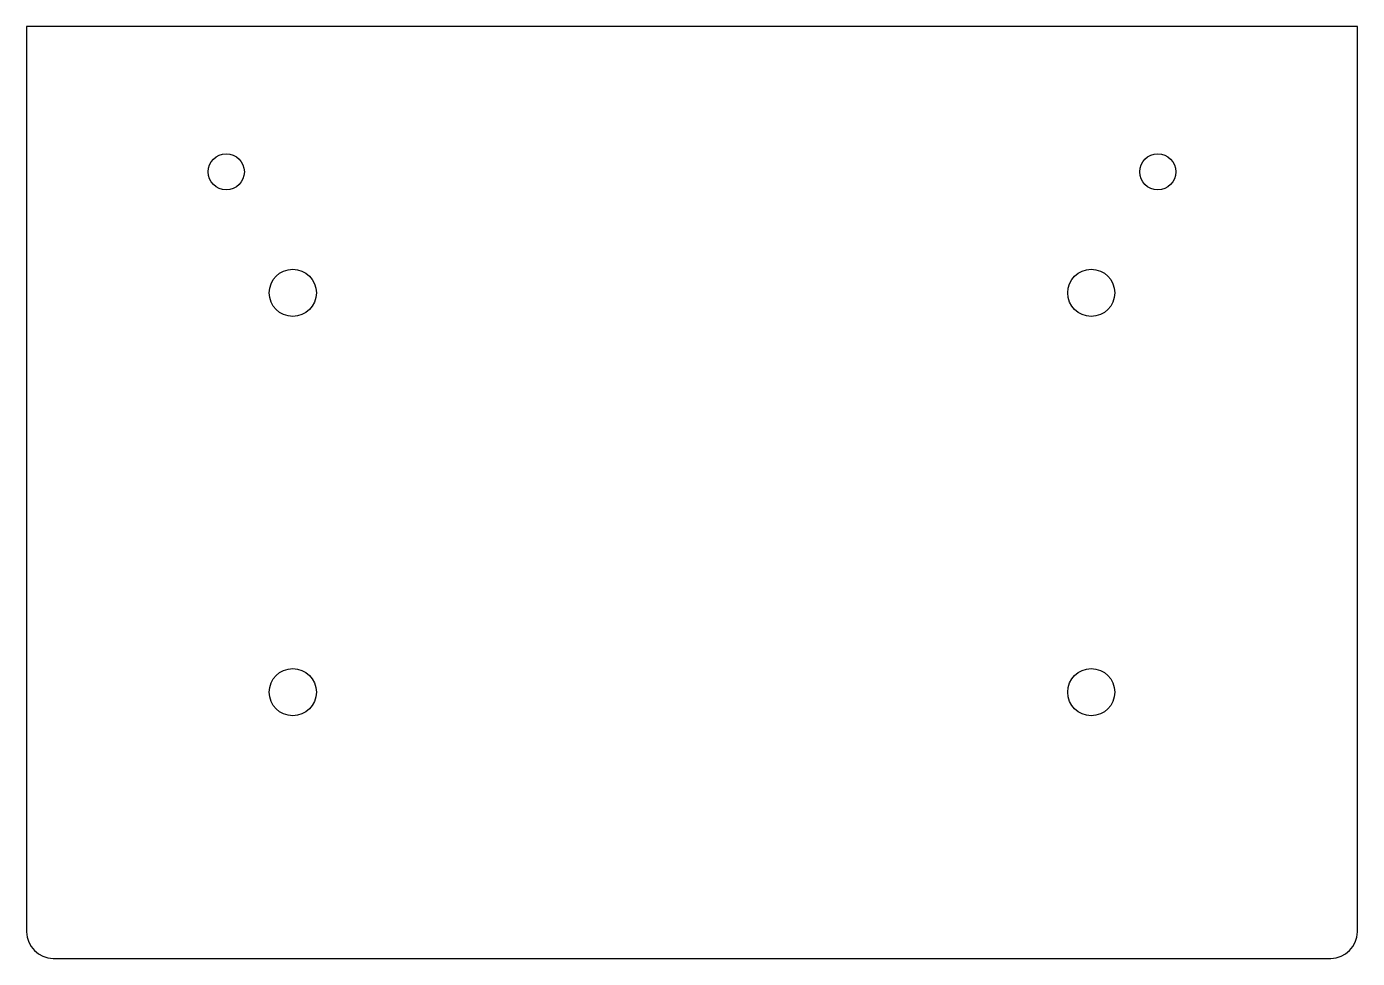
# Model space of a CAD drawing. Header units: inches. Extents: x -7.62 to -2.62, y 0.89 to 4.39.
import ezdxf

# ---------------------------------------------------------------- set-up
doc = ezdxf.new("R2010")
doc.units = ezdxf.units.IN
doc.header["$MEASUREMENT"] = 0

msp = doc.modelspace()

# ---------------------------------------------------------------- linework, layer by layer
at = {"color": 7, "linetype": 'Continuous', "lineweight": 25}
for p, q in [((-2.6238, 4.3892), (-7.6238, 4.3892)), ((-7.6238, 4.3892), (-7.6238, 0.9892)), ((-2.6238, 0.9892), (-2.6238, 4.3892)), ((-7.5238, 0.8892), (-2.7238, 0.8892))]:
    msp.add_line(p, q, dxfattribs=at)
for centre, radius in [((-6.8738, 3.8437), 0.068), ((-3.3738, 3.8437), 0.068), ((-6.6238, 3.3892), 0.0885), ((-3.6238, 3.3892), 0.0885), ((-6.6238, 1.8892), 0.0885), ((-3.6238, 1.8892), 0.0885)]:
    msp.add_circle(centre, radius, dxfattribs=at)
for centre, start, end in [((-7.5238, 0.9892), 180, 270), ((-2.7238, 0.9892), 270, 0)]:
    msp.add_arc(centre, 0.1, start, end, dxfattribs=at)

doc.saveas('drawing.dxf')
